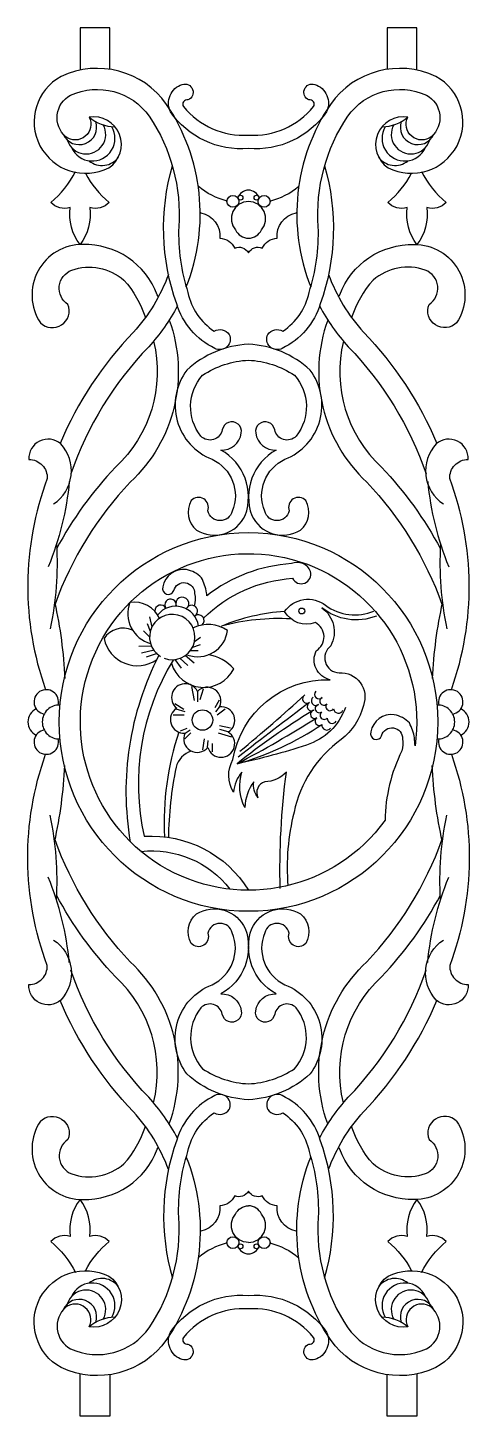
# Model space of a CAD drawing. Extents: x 567 to 777, y 1700 to 2360.
import ezdxf

# ---------------------------------------------------------------- set-up
doc = ezdxf.new("R2010")
doc.units = 0
doc.header["$LTSCALE"] = 0.85
doc.header["$MEASUREMENT"] = 0
for name, color, linetype in [('3', 3, 'CONTINUOUS'), ('4', 4, 'CONTINUOUS'), ('7', 7, 'CONTINUOUS')]:
    doc.layers.add(name, color=color, linetype=linetype)

msp = doc.modelspace()

# ---------------------------------------------------------------- linework, layer by layer
at = {"layer": '3'}
for p, q in [((626.4, 2074.56), (625.38, 2079.46)), ((625.17, 2070.07), (622.31, 2072.93)), ((625.58, 2072.52), (624.15, 2076.19)), ((645.38, 2064.97), (649.47, 2066.4)), ((646.61, 2067.83), (649.47, 2069.87)), ((626.19, 2065.58), (620.07, 2065.38)), ((627.42, 2063.75), (621.29, 2062.32)), ((628.85, 2062.12), (623.54, 2060.28)), ((637.22, 2059.26), (640.28, 2055.18)), ((639.67, 2059.87), (643.34, 2056.4)), ((642.12, 2061.3), (646.4, 2057.63)), ((644.57, 2063.54), (648.24, 2063.54)), ((645.18, 2046.41), (646.4, 2039.68)), ((648.04, 2044.16), (648.04, 2039.06)), ((650.69, 2045.18), (649.06, 2040.08)), ((658.24, 2039.88), (656.2, 2036.21)), ((636.4, 2032.94), (641.71, 2032.94)), ((637.22, 2038.25), (641.5, 2035.6)), ((637.62, 2035.8), (641.91, 2034.58)), ((658.24, 2036.62), (656.61, 2034.37)), ((661.1, 2035.6), (657.43, 2032.74)), ((639.87, 2025.4), (643.14, 2026.62)), ((663.76, 2026.62), (658.45, 2027.64)), ((641.91, 2021.52), (644.77, 2024.38)), ((642.12, 2024.17), (644.57, 2025.8)), ((650.49, 2016.22), (651.3, 2021.52)), ((652.73, 2017.44), (653.14, 2020.7)), ((664.37, 2022.34), (658.04, 2024.17)), ((662.53, 2024.78), (658.65, 2026.01)), ((655.18, 2015.4), (655.18, 2019.28))]:
    msp.add_line(p, q, dxfattribs=at)
for points in [[(677.41, 2278.67, 0.307073), (672.25, 2282.34, 0.307073), (667.1, 2278.67, 0.307073)], [(650.14, 2075.62, 0.98266), (646.65, 2079.9, 1.405463), (642.68, 2083.27, 2.012036), (637.86, 2084.54, 1.601116), (633.01, 2083.52, 0.839886), (627.75, 2082.16, 0.839886)]]:
    msp.add_lwpolyline(points, format="xyb", dxfattribs=at)
for centre, radius in [((664.84, 2276.99), 2.81), ((668.41, 2278.78), 1.17), ((676.1, 2278.78), 1.17), ((679.67, 2276.99), 2.81), ((664.84, 1782.07), 2.81), ((679.67, 1782.07), 2.81), ((668.41, 1780.27), 1.17), ((676.1, 1780.27), 1.17)]:
    msp.add_circle(centre, radius, dxfattribs=at)
for centre, radius, start, end in [((609.66, 2333.28), 20.92, 230.90687, 267.23607), ((734.85, 2333.28), 20.92, 272.76393, 309.09313), ((591.76, 2312.25), 8.28, 203.81366, 19.02756), ((595.01, 2308.88), 9.35, 199.71438, 28.81832), ((597.95, 2306.97), 10.79, 203.76034, 30.83532), ((746.56, 2306.97), 10.79, 149.16468, 336.23966), ((749.5, 2308.88), 9.35, 151.18168, 340.28562), ((752.75, 2312.25), 8.28, 160.97244, 336.18634), ((602.59, 2303.64), 9.59, 230.99737, 324.48673), ((741.92, 2303.64), 9.59, 215.51327, 309.00263), ((635.99, 2069.93), 10.79, 248.98008, 239.30168), ((189.13, 2598.93), 754.78, 309.39397, 312.4968), ((700.11, 2040.59), 2.13, 120.85422, 300.85422), ((704.24, 2039.52), 2.13, 124.91276, 304.91276), ((705.76, 2042.7), 2.13, 136.41832, 316.41832), ((708.08, 2039.45), 1.94, 113.45632, 317.65899), ((883.42, 1739.41), 346.34, 121.46526, 128.70472), ((1773.9, 604.9), 1790.7, 126.80081, 128.16348), ((702.3, 2036.93), 2.13, 120.85422, 300.85422), ((703.66, 2033.17), 1.94, 97.89223, 302.0949), ((705.87, 2035.87), 1.94, 101.95077, 306.15343), ((708.31, 2032.77), 2, 130.23306, 314.74134), ((711.08, 2036.9), 2, 141.73861, 326.2469), ((715.03, 2036.02), 2.29, 185.83003, 338.99176), ((396.99, 2520.91), 578.08, 297.82791, 302.15991), ((629.43, 2143.19), 138.65, 285.65811, 304.11007), ((705.88, 2029.91), 2, 126.17452, 310.6828), ((709.44, 2028), 2.29, 170.26594, 323.42766), ((712, 2031.12), 2.29, 174.32448, 327.4862), ((672.38, 1782.35), 5.64, 200.43995, 268.72122), ((672.13, 1782.35), 5.64, 271.27878, 339.56005), ((597.95, 1752.08), 10.79, 329.16468, 156.23966), ((602.59, 1755.42), 9.59, 35.51327, 129.00263), ((741.92, 1755.42), 9.59, 50.99737, 144.48673), ((746.56, 1752.08), 10.79, 23.76034, 210.83532), ((595.01, 1750.17), 9.35, 331.18168, 160.28562), ((749.5, 1750.17), 9.35, 19.71438, 208.81832), ((591.76, 1746.81), 8.28, 340.97244, 156.18634), ((752.75, 1746.81), 8.28, 23.81366, 199.02756), ((609.66, 1725.77), 20.92, 92.76393, 129.09313), ((734.85, 1725.77), 20.92, 50.90687, 87.23607)]:
    msp.add_arc(centre, radius, start, end, dxfattribs=at)
at = {"layer": '4'}
msp.add_line((592.28, 1699.53), (592.28, 1699.53), dxfattribs=at)
for points in [[(606.28, 2339.79), (606.28, 2359.53), (592.28, 2359.53), (592.28, 2339.42)], [(752.23, 2339.42), (752.23, 2359.53), (738.23, 2359.53), (738.23, 2339.79)], [(606.28, 1719.26), (606.28, 1699.53), (592.28, 1699.53), (592.28, 1719.64)], [(752.23, 1719.64), (752.23, 1699.53), (738.23, 1699.53), (738.23, 1719.26)]]:
    msp.add_lwpolyline(points, dxfattribs=at)
for points in [[(642.63, 2236.33, 0.248309), (633.32, 2323.11, 0.364356), (583.16, 2336.39, 0.986734), (605.87, 2292.98, 0.808395), (596.47, 2317.05, -0.802641), (585.33, 2307.75, -0.525567), (587.65, 2327.45, -0.361071), (625.08, 2317.43, -0.167537), (639.07, 2264.97, 0.088262), (643.46, 2233.62, 0.196774), (655.91, 2215.35, -0.373524), (663.09, 2213.79, -0.725338), (656.21, 2207.11, -0.208674), (638.12, 2228.34, -0.156792), (636.05, 2293.9)], [(708.46, 2293.9, -0.156792), (706.39, 2228.34, -0.208674), (688.3, 2207.11, -0.725338), (681.42, 2213.79, -0.373524), (688.6, 2215.35, 0.196774), (701.05, 2233.62, 0.088262), (705.44, 2264.97, -0.167537), (719.43, 2317.43, -0.361071), (756.86, 2327.45, -0.525567), (759.18, 2307.75, -0.802641), (748.04, 2317.05, 0.808395), (738.64, 2292.98, 0.986734), (761.35, 2336.39, 0.364356), (711.19, 2323.11, 0.248309), (701.88, 2236.33)], [(594.66, 2290.37, 0.099104), (606.03, 2276.53, -0.288302), (596.81, 2274.03, -0.195242), (592.14, 2256.46, -0.195242), (587.46, 2274.03, -0.288302), (578.24, 2276.53, 0.10416), (590.03, 2291.18)], [(754.48, 2291.18, 0.10416), (766.27, 2276.53, -0.288302), (757.04, 2274.03, -0.195242), (752.37, 2256.46, -0.195242), (747.7, 2274.03, -0.288302), (738.48, 2276.53, 0.099104), (749.85, 2290.37)], [(662.07, 2277.17, -0.117489), (648.33, 2284.22, -0.117489)], [(682.44, 2277.17, 0.117489), (696.18, 2284.22, 0.117489)], [(649.27, 2271.87, 0.006888), (649.59, 2271.49, -0.388014), (658.67, 2259.45, -0.296258), (665.71, 2254.76, -0.395914), (672.25, 2252.54, -0.395914), (678.8, 2254.76, -0.296258), (685.84, 2259.45, -0.388014), (694.92, 2271.49, 0.006888), (695.23, 2271.87)], [(672.23, 2259.45, 0.279005), (678.45, 2263.44, 0.635151), (672.25, 2276.95, 0.635151), (666.06, 2263.44, 0.279005), (672.28, 2259.45)], [(629.44, 2231.65, 0.003907), (628.88, 2232.62, 0.319169), (593.42, 2256.49, 0.600501), (573.27, 2219.33, 0.818182), (586.4, 2227.99, -0.616777), (588.2, 2244.33, -0.268468), (612.97, 2239.55, -0.103435), (623.26, 2221.81)], [(715.07, 2231.65, -0.003907), (715.63, 2232.62, -0.319169), (751.09, 2256.49, -0.600501), (771.24, 2219.33, -0.818182), (758.11, 2227.99, 0.616777), (756.31, 2244.33, 0.268468), (731.54, 2239.55, 0.103435), (721.25, 2221.81)], [(634.19, 2242.26, -0.097429), (617.51, 2214.77, 0.091392), (582.65, 2161.95, 0.091392)], [(710.32, 2242.26, 0.097429), (727, 2214.77, -0.091392), (761.86, 2161.95, -0.091392)], [(638.45, 2227.3, -0.063767), (624.8, 2207.93, 0.108836), (587.82, 2147.55, 0.108836)], [(706.05, 2227.3, 0.063767), (719.71, 2207.93, -0.108836), (756.69, 2147.55, -0.108836)], [(634.55, 2220.61, -0.300652), (616.05, 2143.55, 0.103747), (580.25, 2085.54, 0.103747)], [(709.96, 2220.61, 0.300652), (728.46, 2143.55, -0.103747), (764.26, 2085.54, -0.103747)], [(627.14, 2210.58, -0.271698), (609.01, 2150.66, 0.068298), (581.01, 2111.85, 0.068298)], [(717.37, 2210.58, 0.271698), (735.5, 2150.66, -0.068298), (763.5, 2111.85, -0.068298)], [(579.57, 2133.16, 0.464272), (582.93, 2161.7, 0.666451), (567.79, 2154.33, -0.429494), (576.53, 2145.2, 0.176971), (575.78, 2044.88)], [(768.73, 2044.88, 0.176971), (767.98, 2145.2, -0.429494), (776.72, 2154.33, 0.666451), (761.57, 2161.7, 0.464272), (764.94, 2133.16)], [(587.03, 2143.88, -0.074374), (577.04, 2103.36)], [(757.48, 2143.88, 0.074374), (767.47, 2103.36)], [(580.88, 2113.88, -0.071788), (577.88, 2073.83)], [(763.63, 2113.88, 0.071788), (766.63, 2073.83)], [(580.07, 2086.36, -0.04419), (584.85, 2050.18)], [(764.44, 2086.36, 0.04419), (759.66, 2050.18)], [(579.57, 1925.89, -0.464272), (582.93, 1897.35, -0.666451), (567.79, 1904.73, 0.429494), (576.53, 1913.85, -0.176971), (575.78, 2014.17)], [(768.73, 2014.17, -0.176971), (767.98, 1913.85, 0.429494), (776.72, 1904.73, -0.666451), (761.57, 1897.35, -0.464272), (764.94, 1925.89)], [(580.07, 1972.69, 0.04419), (584.85, 2008.88)], [(764.44, 1972.69, -0.04419), (759.66, 2008.88)], [(580.88, 1945.18, 0.071788), (577.88, 1985.22)], [(763.63, 1945.18, -0.071788), (766.63, 1985.22)], [(634.55, 1838.45, 0.300652), (616.05, 1915.51, -0.103747), (580.25, 1973.51, -0.103747)], [(709.96, 1838.45, -0.300652), (728.46, 1915.51, 0.103747), (764.26, 1973.51, 0.103747)], [(621.1, 1968.02, -0.261682), (663.43, 1950.02, -0.261682)], [(587.03, 1915.17, 0.074374), (577.04, 1955.7)], [(757.48, 1915.17, -0.074374), (767.47, 1955.7)], [(627.14, 1848.47, 0.271698), (609.01, 1908.39, -0.068298), (581.01, 1947.2, -0.068298)], [(717.37, 1848.47, -0.271698), (735.5, 1908.39, 0.068298), (763.5, 1947.2, 0.068298)], [(638.45, 1831.75, 0.063767), (624.8, 1851.13, -0.108836), (587.82, 1911.51, -0.108836)], [(706.05, 1831.75, -0.063767), (719.71, 1851.13, 0.108836), (756.69, 1911.51, 0.108836)], [(634.19, 1816.8, 0.097429), (617.51, 1844.29, -0.091392), (582.65, 1897.11, -0.091392)], [(710.32, 1816.8, -0.097429), (727, 1844.29, 0.091392), (761.86, 1897.11, 0.091392)], [(642.63, 1822.73, -0.248309), (633.32, 1735.94, -0.364356), (583.16, 1722.66, -0.986734), (605.87, 1766.08, -0.808395), (596.47, 1742.01, 0.802641), (585.33, 1751.31, 0.525567), (587.65, 1731.6, 0.361071), (625.08, 1741.62, 0.167537), (639.07, 1794.09, -0.088262), (643.46, 1825.43, -0.196774), (655.91, 1843.7, 0.373524), (663.09, 1845.27, 0.725338), (656.21, 1851.95, 0.208674), (638.12, 1830.72, 0.156792), (636.05, 1765.15)], [(708.46, 1765.15, 0.156792), (706.39, 1830.72, 0.208674), (688.3, 1851.95, 0.725338), (681.42, 1845.27, 0.373524), (688.6, 1843.7, -0.196774), (701.05, 1825.43, -0.088262), (705.44, 1794.09, 0.167537), (719.43, 1741.62, 0.361071), (756.86, 1731.6, 0.525567), (759.18, 1751.31, 0.802641), (748.04, 1742.01, -0.808395), (738.64, 1766.08, -0.986734), (761.35, 1722.66, -0.364356), (711.19, 1735.94, -0.248309), (701.88, 1822.73)], [(573.27, 1839.73, -0.818182), (586.4, 1831.06, 0.399874)], [(771.24, 1839.73, 0.818182), (758.11, 1831.06, -0.399874)], [(573.27, 1839.73, 0.600501), (593.42, 1802.57, 0.319169), (628.88, 1826.43, 0.003907), (629.44, 1827.4, 0.003907)], [(586.4, 1831.06, 0.616777), (588.2, 1814.72, 0.268468), (612.97, 1819.5, 0.103435), (623.26, 1837.25, 0.025171)], [(771.24, 1839.73, -0.600501), (751.09, 1802.57, -0.319169), (715.63, 1826.43, -0.003907), (715.07, 1827.4, -0.003907)], [(758.11, 1831.06, -0.616777), (756.31, 1814.72, -0.268468), (731.54, 1819.5, -0.103435), (721.25, 1837.25, -0.025171)], [(594.66, 1768.68, -0.099161), (606.03, 1782.52, 0.288302), (596.81, 1785.02, 0.195242), (592.14, 1802.59, 0.195242), (587.46, 1785.02, 0.288302), (578.24, 1782.52, -0.10416), (590.03, 1767.88)], [(695.23, 1787.19, 0.006888), (694.92, 1787.57, -0.388014), (685.84, 1799.61, -0.296258), (678.8, 1804.3, -0.395914), (672.25, 1806.52, -0.395914), (665.71, 1804.3, -0.296258), (658.67, 1799.61, -0.388014), (649.59, 1787.57, 0.006888), (649.27, 1787.19)], [(754.48, 1767.88, -0.10416), (766.27, 1782.52, 0.288302), (757.04, 1785.02, 0.195242), (752.37, 1802.59, 0.195242), (747.7, 1785.02, 0.288302), (738.48, 1782.52, -0.099161), (749.85, 1768.68)], [(672.25, 1782.1, -0.635151), (666.06, 1795.62, -0.279005), (672.28, 1799.61, -0.377026)], [(672.25, 1782.1, 0.635151), (678.45, 1795.62, 0.279005), (672.23, 1799.61, 0.377026)], [(662.07, 1781.88, 0.117489), (648.33, 1774.84, 0.117489)], [(682.44, 1781.88, -0.117489), (696.18, 1774.84, -0.117489)]]:
    msp.add_lwpolyline(points, format="xyb", dxfattribs=at)
for points in [[(701.02, 2325.21, -0.96816), (703.77, 2332.57, -0.45433), (709.39, 2319.59, -0.266744), (672.25, 2302.1, -0.266744), (635.12, 2319.59, -0.45433), (640.74, 2332.57, -0.96816), (643.48, 2325.21, 0.696115), (641.34, 2322.07, 0.24172), (672.25, 2308.5, 0.24172), (703.17, 2322.07, 0.696115)], [(659.13, 2158.78, 0.392791), (668.81, 2166.8, 1.013885), (659.8, 2168.4, -0.608794), (649.59, 2165.4, -0.36199), (650.37, 2194.37, -0.132026), (672.25, 2201.54, -0.132026), (694.14, 2194.37, -0.36199), (694.92, 2165.4, -0.608794), (684.71, 2168.4, 1.013885), (675.7, 2166.8, 0.392791), (685.38, 2158.78, 0.367932), (673.82, 2127.75, 0.450085), (696.96, 2120.7, 0.354383), (699.57, 2134.79, 0.821642), (691.6, 2129.89, -0.784597), (679.95, 2129.74, -0.401573), (689.61, 2154.4, 0.497243), (701.53, 2196.82, 0.179545), (672.25, 2209.05, 0.179545), (642.98, 2196.82, 0.497243), (654.9, 2154.4, -0.401573), (664.56, 2129.74, -0.784597), (652.91, 2129.89, 0.821642), (644.94, 2134.79, 0.354383), (647.55, 2120.7, 0.450085), (670.69, 2127.75, 0.367932)], [(751.44, 2018.12, -0.015406), (751.21, 2021.96, 0.078968), (748.75, 2029.06, 0.163314), (741.59, 2032.96, 0.40307), (730.4, 2024.8, 0.988077), (735.57, 2022.99, -0.894064), (745.52, 2021.57, -0.122684), (745.22, 2015.81, 0.112273), (737.19, 1982.81, -8.28183)], [(652.91, 1929.16, -0.821642), (644.94, 1924.26, -0.354383), (647.55, 1938.35, -0.450085), (670.69, 1931.31, -0.367932), (659.13, 1900.28, -0.392791), (668.81, 1892.26, -1.013885), (659.8, 1890.66, 0.608794), (649.59, 1893.66, 0.36199), (650.37, 1864.68, 0.132026), (672.25, 1857.51, 0.132026), (694.14, 1864.68, 0.36199), (694.92, 1893.66, 0.608794), (684.71, 1890.66, -1.013885), (675.7, 1892.26, -0.392791), (685.38, 1900.28, -0.367932), (673.82, 1931.31, -0.450085), (696.96, 1938.35, -0.354383), (699.57, 1924.26, -0.821642), (691.6, 1929.16, 0.784597), (679.95, 1929.32, 0.401573), (689.61, 1904.66, -0.497243), (701.53, 1862.24, -0.179545), (672.25, 1850, -0.179545), (642.98, 1862.24, -0.497243), (654.9, 1904.66, 0.401573), (664.56, 1929.32, 0.784597)], [(701.02, 1733.84, 0.696115), (703.17, 1736.99, 0.24172), (672.25, 1750.55, 0.24172), (641.34, 1736.99, 0.696115), (643.48, 1733.84, -0.96816), (640.74, 1726.48, -0.45433), (635.12, 1739.46, -0.266744), (672.25, 1756.95, -0.266744), (709.39, 1739.46, -0.45433), (703.77, 1726.48, -0.96816)]]:
    msp.add_lwpolyline(points, format="xyb", close=True, dxfattribs=at)
msp.add_circle((672.25, 2029.53), 90, dxfattribs=at)
for centre, radius, start, end in [((576.09, 2039.07), 5.82, 345.12221, 260.59911), ((768.42, 2039.07), 5.82, 279.40089, 194.87779), ((574.19, 2029.53), 6.82, 114.72807, 180), ((582.25, 2029.53), 8.07, 87.4309, 180), ((762.25, 2029.53), 8.07, 360, 92.5691), ((770.32, 2029.53), 6.82, 0, 65.27193), ((574.19, 2029.53), 6.82, 180, 245.27193), ((582.25, 2029.53), 8.07, 180, 272.5691), ((762.25, 2029.53), 8.07, 267.4309, 0), ((770.32, 2029.53), 6.82, 294.72807, 0), ((576.09, 2019.98), 5.82, 99.40089, 14.87779), ((768.42, 2019.98), 5.82, 165.12221, 80.59911)]:
    msp.add_arc(centre, radius, start, end, dxfattribs=at)
at = {"layer": '7'}
for points in [[(650.85, 2078.9, -0.180488), (693.17, 2097.82, 0.910123), (701.78, 2101.12, 0.42212), (692.73, 2104.8, 0.150402), (652.4, 2089.54, -0.005641), (652.34, 2090.95, 0.078968), (649.89, 2098.05, 0.163314), (642.73, 2101.95, 0.40307), (631.53, 2093.79, 0.988077), (636.7, 2091.98, -0.894064), (646.65, 2090.56, -0.122684), (646.36, 2084.8)], [(687.31, 1950.33, -0.039077), (690.28, 2005.73, -0.205152), (680.05, 2001.11, 0.470669), (676.75, 1993.53, -0.205397), (674.77, 2001.11, 0.145855), (670.48, 1988.91, -0.19795), (669.16, 2005.73, 0.166257), (665.2, 1996.16, -0.28282), (664.87, 2011.66, -0.376362), (711.07, 2049.58, -0.481217), (704.47, 2063.43, 0.585816), (704.04, 2076.77, -0.369141), (689.43, 2082.1, -0.428238), (708.86, 2085.03, 0.264737), (731.9, 2082.28)], [(733.05, 2079.9, -0.271014), (707.11, 2083.87, -0.374217), (711.4, 2065.74, 0.706028), (715.36, 2052.88, -0.548918), (726.9, 2037.38, -0.169499), (716.35, 2021.22, 0.187197), (693.91, 1986.6, 0.083312), (691, 1951.75)], [(629.68, 2061.24, 0.163221), (616.03, 1972.61)], [(636.39, 2058.93, 0.194923), (622.68, 1975.18, -0.278749), (672.25, 1949.53)], [(718.32, 2036.39, -0.236665), (699.85, 2018.59, -0.027043), (666.85, 2009.68)], [(645.04, 2015.71, 0.256448), (637.81, 2008.03, 0.046913), (634.18, 1974.4)]]:
    msp.add_lwpolyline(points, format="xyb", dxfattribs=at)
msp.add_lwpolyline([(641.99, 2024.18, 0.880464), (652.96, 2017.47, 1.468329), (662.58, 2024.75, 0.810548), (658.48, 2036.75, 0.850702), (647.98, 2044.07, 1.256289), (638.15, 2036.14, 0.777427)], format="xyb", close=True, dxfattribs=at)
for centre, radius in [((697.6, 2082.28), 1.4), ((650.35, 2030.46), 4.87)]:
    msp.add_circle(centre, radius, dxfattribs=at)
for centre, radius, start, end in [((629.7, 2081.04), 14.83, 159.27454, 254.30729), ((617.96, 2073.19), 13.27, 23.91285, 99.26347), ((637.66, 2073.53), 11.02, 8.98265, 141.16269), ((696.67, 1983.32), 99.05, 94.18859, 112.13984), ((612.73, 2063.29), 10.87, 66.43949, 147.18889), ((648.07, 2074.87), 14.35, 250.28848, 352.88877), ((653.1, 2059.35), 16.54, 56.15518, 115.48437), ((686.92, 1972.17), 106.52, 86.99884, 105.00357), ((619.42, 2072.47), 16.17, 191.75872, 304.45896), ((650.31, 2041.82), 19.76, 40.89396, 82.13597), ((650.97, 2061.92), 15.97, 196.29311, 333.32566), ((767.53, 1981.7), 135.42, 161.48638, 182.85063)]:
    msp.add_arc(centre, radius, start, end, dxfattribs=at)

doc.saveas('drawing.dxf')
